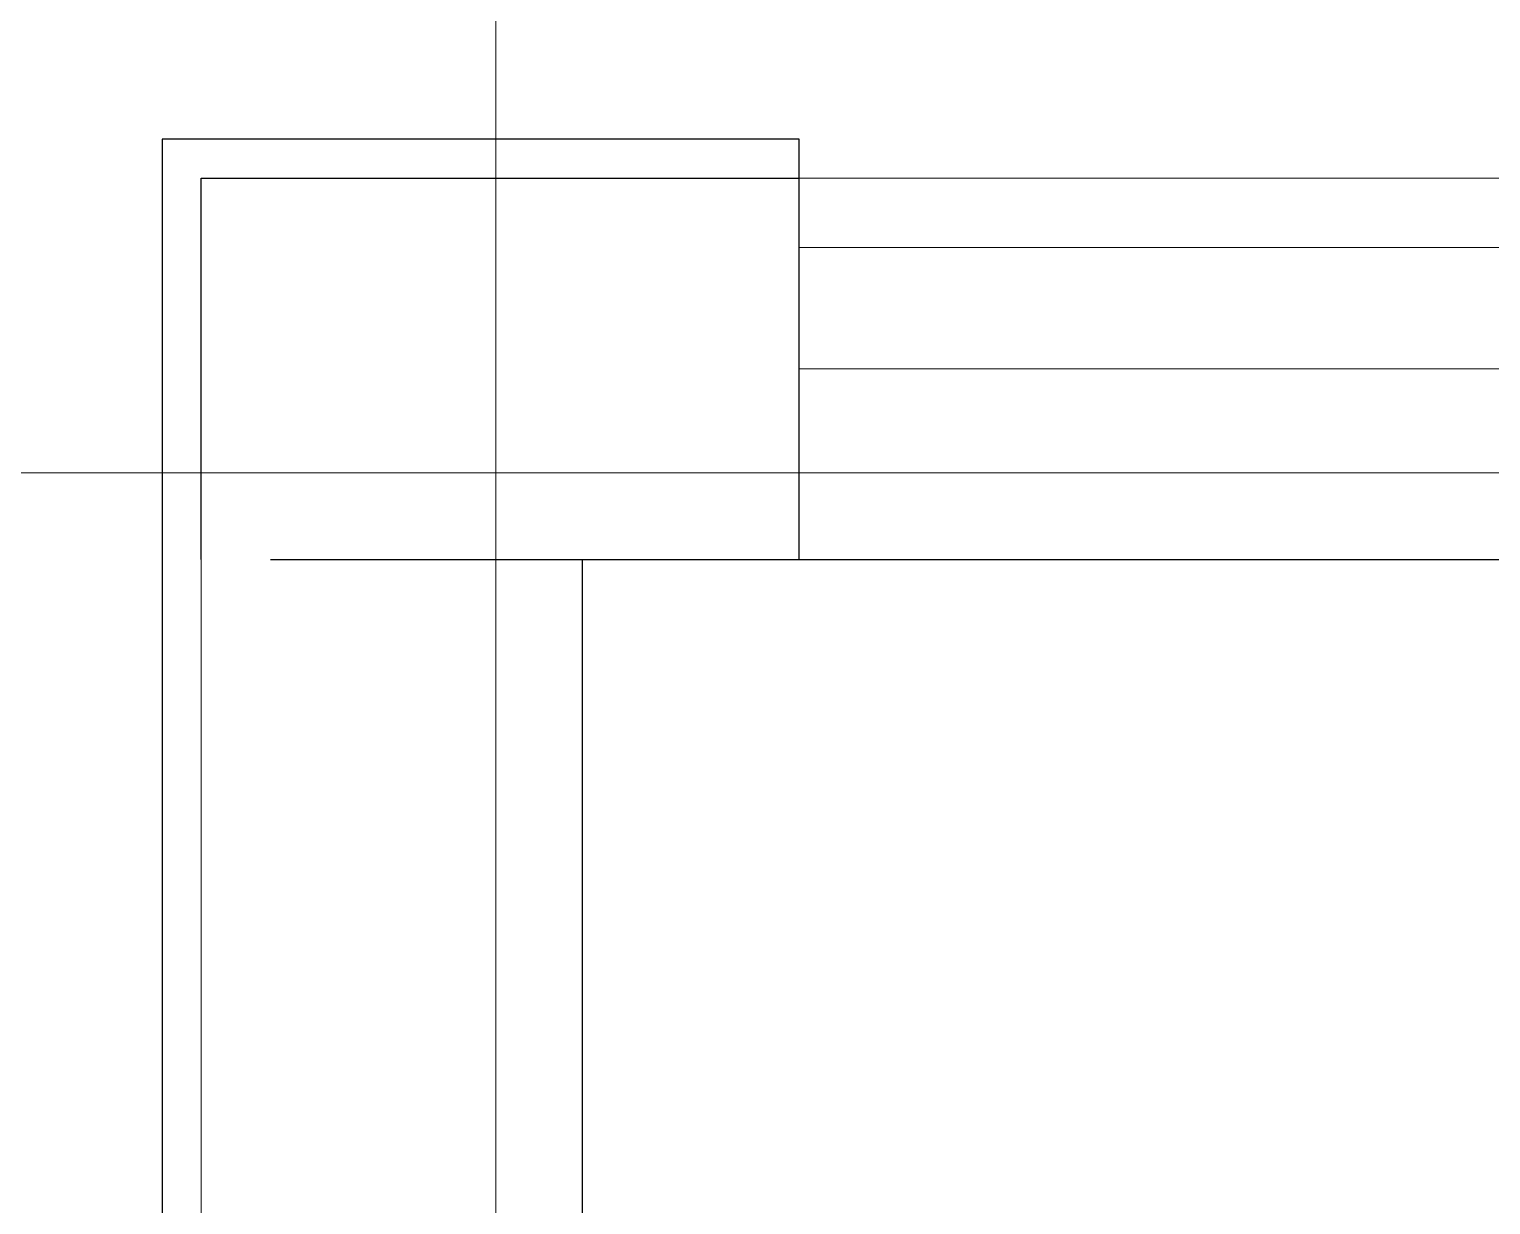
# Model space of a CAD drawing. Extents: x -47641 to 202, y -7675 to 12965.
# Drawn here: x -45473 to -43787, y 6804 to 8160 of the extents above; entities that cross this region are included whole.
import ezdxf

# ---------------------------------------------------------------- set-up
doc = ezdxf.new("R2010")
doc.units = 0
for name, color, linetype, lineweight in [('A-AREA-BNDY-OTLN', 9, 'CONTINUOUS', 5), ('A-FLOR-____-OTLN', 9, 'CONTINUOUS', 9), ('A-FLOR-____-OVHD', 9, 'CONTINUOUS', 25), ('A-WALL-____-MCUT', 9, 'CONTINUOUS', 25), ('A-WALL-____-PATT', 9, 'CONTINUOUS', 25), ('S-GRID-____-OTLN', 9, 'CONTINUOUS', 5)]:
    doc.layers.add(name, color=color, linetype=linetype, lineweight=lineweight)

msp = doc.modelspace()

# ---------------------------------------------------------------- hatches: boundary and pattern name
at = {"layer": 'A-WALL-____-PATT', "lineweight": 5}
h = msp.add_hatch(dxfattribs=at)
h.set_pattern_fill('FP_4', color=256, style=0)
h.set_pattern_definition([])
h.paths.add_polyline_path([(-45274.90222, -5786.79436), (-45274.90222, -4801.79436), (-45319.90222, -4801.79436), (-45319.90222, -5786.79436)], flags=0)
h.paths.add_polyline_path([(-45274.90222, -3801.79436), (-45274.90222, -1956.79436), (-45319.90222, -1956.79436), (-45319.90222, -3801.79436)], flags=0)
h.paths.add_polyline_path([(-45274.90222, -1331.79436), (-45274.90222, 2573.20564), (-45319.90222, 2573.20564), (-45319.90222, -1331.79436)], flags=0)
h.paths.add_polyline_path([(-45319.90222, 3573.20564), (-45274.90222, 3573.20564), (-45274.90222, 7988.20564), (-45319.90222, 7988.20564), (-45319.90222, 7985.86899)], flags=0)
h = msp.add_hatch(dxfattribs=at)
h.set_pattern_fill('FP_1', color=256, style=0)
h.set_pattern_definition([])
h.paths.add_polyline_path([(-44834.90222, -5301.79436), (-44834.90222, -4801.79436), (-45274.90222, -4801.79436), (-45274.90222, -5301.79436)], flags=0)
h.paths.add_polyline_path([(-44834.90222, -3801.79436), (-44834.90222, -1956.79436), (-45274.90222, -1956.79436), (-45274.90222, -3801.79436)], flags=0)
h.paths.add_polyline_path([(-45054.90222, -1331.79436), (-44834.90222, -1331.79436), (-44834.90222, 2573.20564), (-45274.90222, 2573.20564), (-45274.90222, -1331.79436)], flags=0)
h.paths.add_polyline_path([(-45274.90222, 3573.20564), (-44834.90222, 3573.20564), (-44834.90222, 7548.20564), (-45274.90222, 7548.20564)], flags=0)

# ---------------------------------------------------------------- linework, layer by layer
at = {"layer": 'A-AREA-BNDY-OTLN'}
msp.add_lwpolyline([(-44834.90222, 7548.20564), (-44834.90222, 168.20564), (-42742.40222, 168.20564), (-42334.90222, 168.20564), (-42334.90222, 1738.20564), (-40514.90222, 1738.20564), (-40514.90222, 6148.20564), (-41149.90222, 6148.20564), (-41149.90222, 6368.20564), (-41962.13262, 6368.20564), (-42122.44076, 6368.20564), (-42122.44076, 6503.20564), (-42379.90222, 6503.20564), (-42379.90222, 7768.20564), (-44584.90222, 7768.20564), (-44584.90222, 7548.20564)], close=True, dxfattribs=at)
at = {"layer": 'A-FLOR-____-OTLN'}
for p, q in [((-44584.90222, 7988.20564), (-42099.95183, 7988.20564)), ((-42019.89288, 7908.20564), (-44584.90222, 7908.20564))]:
    msp.add_line(p, q, dxfattribs=at)
at = {"layer": 'A-FLOR-____-OVHD'}
msp.add_line((-45194.90222, 7548.20564), (-42379.89288, 7548.20564), dxfattribs=at)
at = {"layer": 'A-WALL-____-MCUT'}
for p, q in [((-44584.90222, 8033.20564), (-45319.90222, 8033.20564)), ((-45319.90222, 8033.20564), (-45319.90222, 3573.20564)), ((-44584.90222, 7548.20564), (-44584.90222, 8033.20564)), ((-45274.90222, 7988.20564), (-44584.90222, 7988.20564)), ((-45274.90222, 7548.20564), (-45274.90222, 7988.20564)), ((-44834.90222, 7548.20564), (-44584.90222, 7548.20564)), ((-44834.90222, 3698.25525), (-44834.90222, 7548.20564))]:
    msp.add_line(p, q, dxfattribs=at)
at = {"layer": 'A-WALL-____-MCUT', "lineweight": 9}
msp.add_line((-45274.90222, 7548.20564), (-45274.90222, 3573.20564), dxfattribs=at)
at = {"layer": 'S-GRID-____-OTLN', "linetype": 'CONTINUOUS', "lineweight": 9}
for p, q in [((-44934.90222, -6198.93533), (-44934.90222, 11487.43445)), ((-22634.82695, 7648.20564), (-46120.05674, 7648.20564))]:
    msp.add_line(p, q, dxfattribs=at)

doc.saveas('drawing.dxf')
